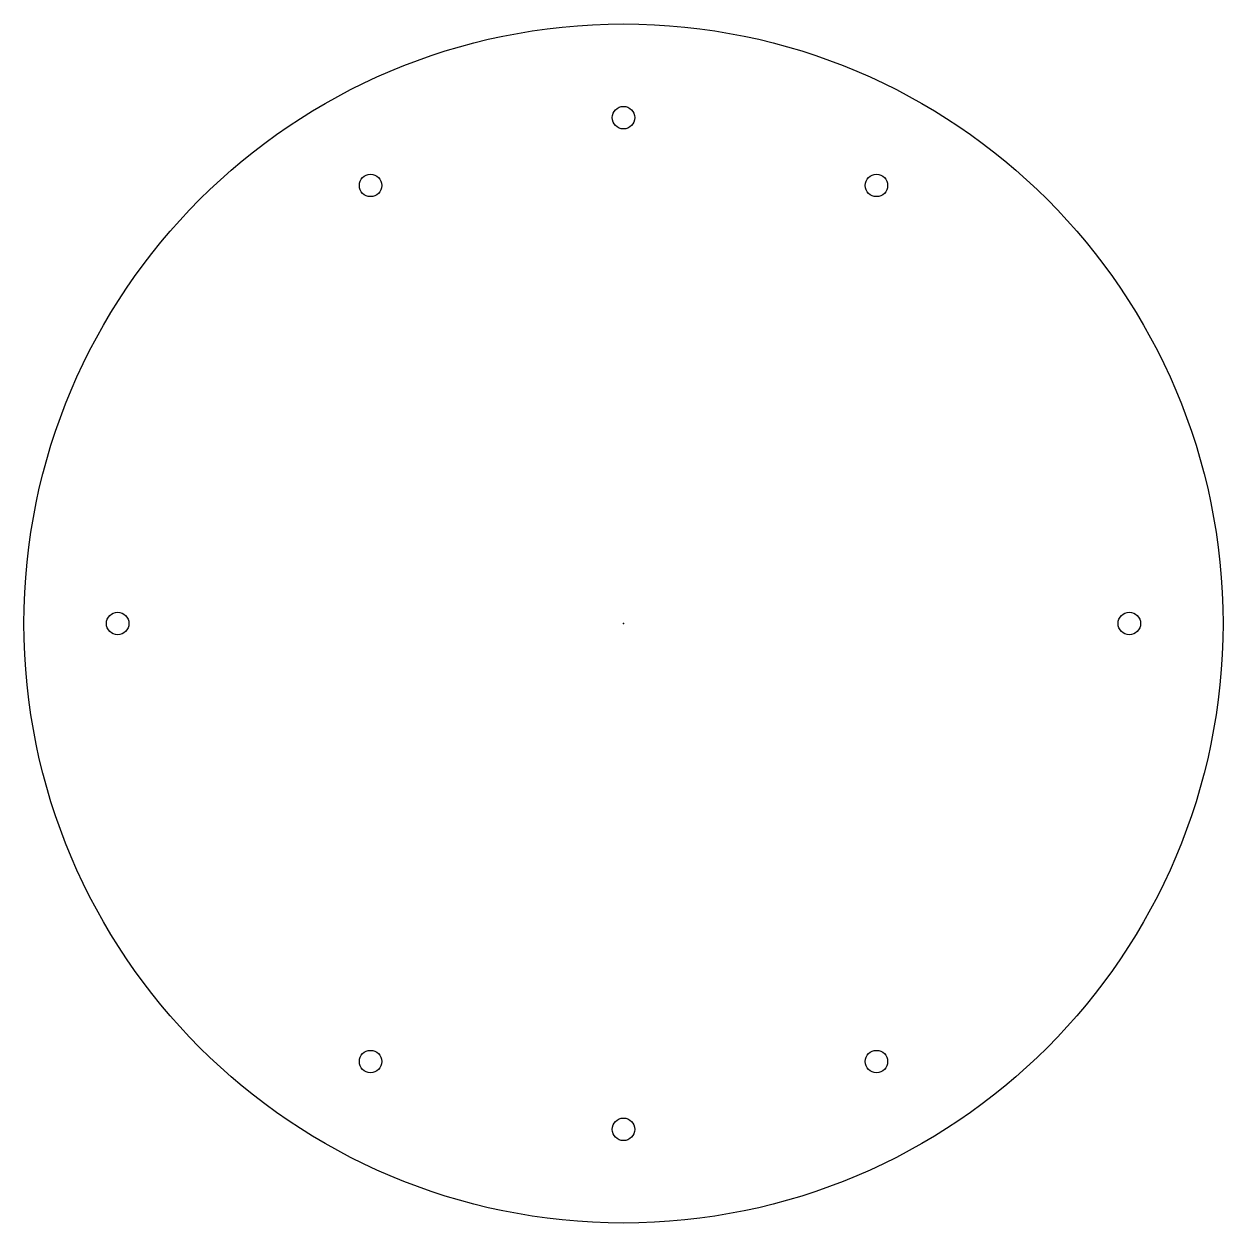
# Model space of a CAD drawing. Header units: millimetres. Extents: x -80 to 80, y -80 to 80.
import ezdxf

# ---------------------------------------------------------------- set-up
doc = ezdxf.new("R2010")
doc.units = ezdxf.units.MM
doc.header["$PDSIZE"] = -1

msp = doc.modelspace()

# ---------------------------------------------------------------- linework, layer by layer
at = {"color": 7, "linetype": 'Continuous', "lineweight": 25}
for centre, radius in [((0, 0), 80), ((0, 0), 80), ((0, 67.5), 1.5), ((0, 67.5), 1.5), ((-33.75, 58.46), 1.5), ((-33.75, 58.46), 1.5), ((33.75, 58.46), 1.5), ((33.75, 58.46), 1.5), ((-67.5, 0), 1.5), ((-67.5, 0), 1.5), ((67.5, 0), 1.5), ((67.5, 0), 1.5), ((-33.75, -58.46), 1.5), ((-33.75, -58.46), 1.5), ((33.75, -58.46), 1.5), ((33.75, -58.46), 1.5), ((0, -67.5), 1.5), ((0, -67.5), 1.5)]:
    msp.add_circle(centre, radius, dxfattribs=at)
at = {"color": 7, "linetype": 'Continuous'}
msp.add_point((0, 0), dxfattribs=at)

doc.saveas('drawing.dxf')
